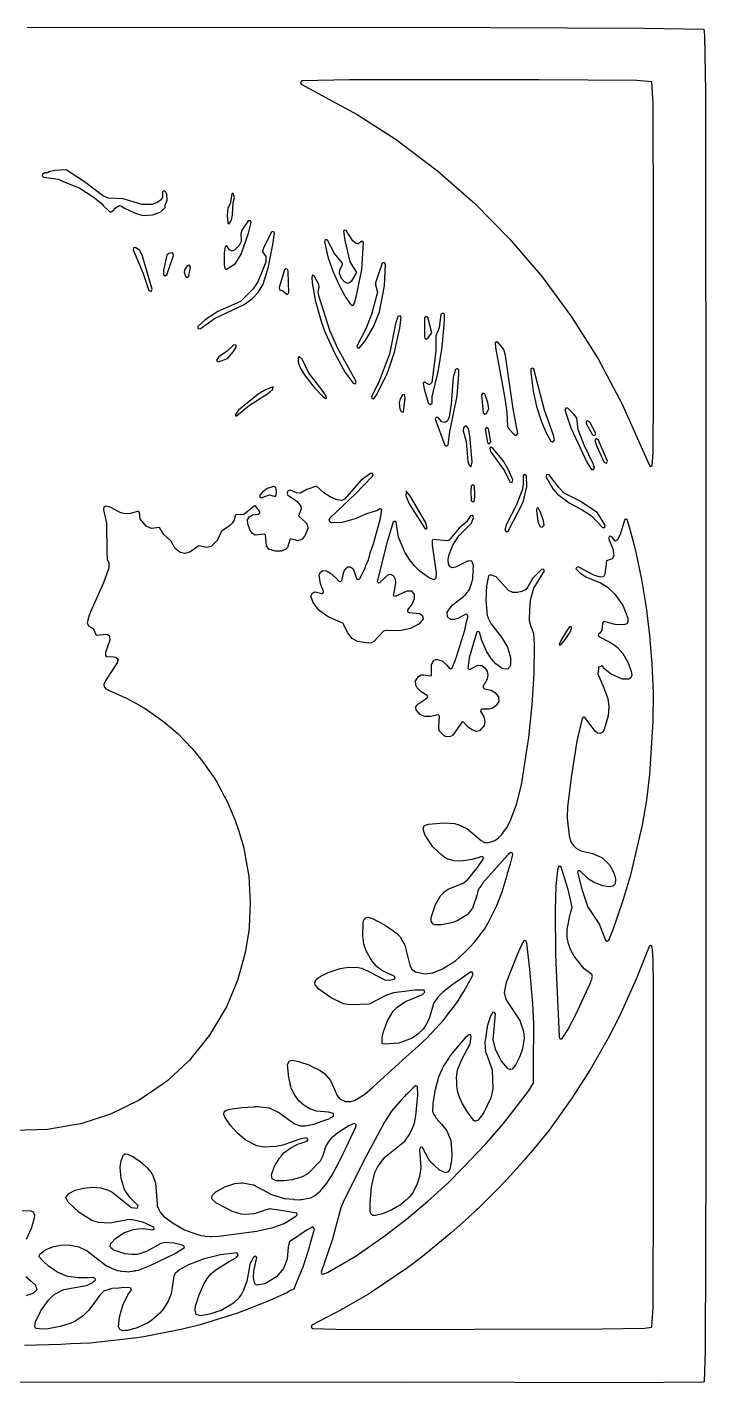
# Model space of a CAD drawing. Header units: millimetres. Extents: x 0 to 300, y 0 to 299.
# Drawn here: x 150 to 299.7, y 0.3 to 299.1 of the extents above; entities that cross this region are included whole.
import ezdxf

# ---------------------------------------------------------------- set-up
doc = ezdxf.new("R2010")
doc.units = ezdxf.units.MM
doc.layers.add('CUT', color=7, linetype='CONTINUOUS')

msp = doc.modelspace()

# ---------------------------------------------------------------- linework, layer by layer
at = {"layer": 'CUT'}
for points in [[(149.9997, 299.1296), (252.281, 299.0396), (286.0745, 298.9196), (299.1892, 298.6765), (299.3699, 297.2666), (299.5498, 284.8439), (299.6699, 192.4975), (299.6399, 50.3605), (299.4898, 7.2923), (299.2548, 0.5407), (299.2232, 0.5346), (299.2012, 0.5304), (299.1365, 0.5179), (298.96, 0.4839), (281.6644, 0.3001), (233.4309, 0.4502), (5.4113, 0.3607)], [(149.4622, 8.6129), (157.4655, 8.8527), (159.6744, 9.0009), (163.9487, 9.093), (171.7064, 10.0213), (173.5376, 10.2326), (173.6759, 10.2569), (175.7232, 10.5019), (184.3088, 12.1771), (188.4573, 13.2293), (196.5019, 15.7713), (202.8943, 18.232), (207.354, 20.2523), (207.7882, 20.5548), (208.9005, 21.0633), (209.2019, 21.8613), (210.8744, 25.8434), (212.2813, 30.1825), (212.5662, 31.3548), (212.733, 31.8679), (213.355, 34.1656), (213.073, 34.6054), (213.0659, 34.6018), (212.9904, 34.7176), (211.7253, 34.065), (207.8877, 31.3937), (207.5895, 30.2662), (207.3743, 27.5812), (206.5509, 25.4771), (204.9867, 23.6604), (202.6029, 22.2273), (202.3787, 22.1401), (202.3069, 22.1122), (202.2973, 22.1084), (202.294, 22.1072), (200.7906, 21.8502), (200.3822, 22.0131), (200.1382, 22.3985), (200.1337, 22.4189), (200.129, 22.44), (200.1271, 22.4487), (200.1247, 22.4596), (199.9433, 23.4639), (199.9433, 23.464), (199.9433, 23.4646), (199.9433, 23.4688), (199.9433, 23.4887), (200.0006, 24.9493), (200.6996, 27.9185), (200.4768, 28.249), (200.0505, 28.1864), (199.8739, 27.8652), (199.8333, 27.8582), (199.5534, 27.2825), (199.1709, 26.5868), (199.1453, 26.4427), (199.1137, 26.3778), (198.9858, 25.5453), (198.4867, 22.7364), (197.7036, 20.7179), (197.2852, 19.8595), (196.7945, 19.1723), (196.5853, 18.8884), (195.8886, 18.2324), (195.5398, 17.9039), (192.765, 16.2743), (190.2169, 15.4352), (188.3304, 15.0666), (187.2699, 15.3756), (187.0359, 16.3597), (187.1577, 17.2905), (187.2124, 17.4787), (187.2513, 17.6125), (187.2616, 17.6481), (187.2721, 17.6842), (187.9247, 19.715), (189.0513, 22.2353), (189.8167, 23.4015), (189.8186, 23.404), (189.8402, 23.4327), (189.8502, 23.446), (190.5049, 24.3144), (190.8724, 24.6162), (191.8275, 25.3667), (194.5369, 27.0258), (196.0144, 27.8483), (196.1904, 28.0383), (196.1965, 28.0421), (196.2065, 28.0557), (196.4625, 28.332), (196.4395, 28.3746), (196.5818, 28.5693), (196.2824, 29.0002), (192.678, 28.5132), (188.8151, 27.5326), (188.0674, 27.2516), (186.5297, 26.7199), (186.2174, 26.5565), (185.5775, 26.316), (183.6791, 25.2891), (182.6769, 24.4267), (182.338, 23.863), (181.7659, 19.905), (181.0598, 18.1647), (180.0425, 16.519), (179.2545, 15.6538), (177.5278, 14.1407), (176.5247, 13.4927), (174.0962, 12.3726), (172.0602, 11.8199), (171.7329, 11.8128), (171.2277, 11.802), (171.1824, 11.801), (171.1011, 11.7993), (170.4819, 12.049), (170.3748, 12.2194), (170.1729, 12.6841), (170.3497, 14.7592), (171.1059, 17.4012), (172.2293, 19.7179), (173.0375, 20.7892), (172.9052, 21.206), (172.3977, 21.3086), (171.7191, 21.2762), (171.412, 21.3078), (170.2067, 21.204), (168.7149, 21.1329), (166.903, 20.5249), (166.0291, 19.6586), (164.5123, 17.4674), (163.5204, 16.2361), (162.3959, 15.07), (160.5358, 13.8438), (159.4518, 13.3746), (157.3151, 12.7017), (154.6253, 12.1847), (153.3391, 12.118), (152.0509, 12.2615), (151.8993, 12.357), (151.7149, 12.6577), (151.8484, 13.7691), (153.0084, 16.205), (154.6958, 18.5552), (155.9778, 19.7798), (158.1178, 20.9129), (163.0624, 21.7762), (163.3585, 21.8204), (163.8166, 22.1015), (164.3548, 22.3695), (165.0893, 23.0409), (165.0192, 23.3279), (164.7301, 23.4874), (164.6514, 23.487), (164.6181, 23.5276), (163.5164, 23.4814), (161.3201, 23.4707), (159.0116, 23.7403), (158.5346, 23.9184), (157.7454, 24.2568), (157.254, 24.4675), (157.1465, 24.5135), (156.5571, 24.7662), (155.0665, 25.796), (154.932, 25.8919), (154.8272, 25.9665), (154.7766, 26.0026), (154.7177, 26.0445), (153.5316, 27.1022), (152.7042, 28.0681), (152.7301, 28.4581), (152.7841, 28.6501), (154.0053, 29.6319), (154.9255, 30.0077), (155.1878, 30.1148), (155.2816, 30.1531), (155.3266, 30.1715), (155.5997, 30.2773), (157.3491, 30.6418), (159.1852, 30.6995), (161.4408, 30.3236), (163.2395, 29.4081), (167.5041, 26.1009), (168.5409, 25.6485), (168.5842, 25.6223), (168.6486, 25.6015), (169.8356, 25.0834), (170.5036, 25.003), (170.6901, 24.9428), (171.7945, 24.8203), (171.9186, 24.8326), (172.2602, 24.7914), (173.4731, 24.986), (173.8678, 25.0249), (173.9823, 25.0676), (174.5791, 25.1634), (177.131, 26.2098), (182.4749, 28.7617), (184.7168, 30.1151), (184.5871, 30.5227), (183.7902, 30.8019), (183.749, 30.8115), (183.7219, 30.8238), (183.6603, 30.8322), (182.3929, 31.1272), (180.6281, 31.2426), (179.4719, 31.0227), (176.3417, 29.2517), (176.1201, 29.1799), (175.6497, 29.0274), (175.6243, 29.0192), (175.0753, 28.8413), (174.2616, 28.6316), (173.8314, 28.5892), (173.1374, 28.5677), (171.559, 28.7489), (171.4285, 28.7834), (169.0865, 29.5346), (168.9795, 29.5947), (168.4808, 30.0471), (168.4597, 30.0865), (168.4384, 30.1262), (168.411, 30.1775), (168.3197, 30.348), (168.4922, 30.9961), (168.5407, 31.0991), (169.5311, 32.0996), (171.3729, 33.398), (173.432, 34.142), (174.5795, 34.271), (175.7603, 34.3025), (177.7147, 34.0346), (178.0012, 34.2677), (177.9842, 34.6023), (175.5513, 35.7487), (173.1671, 36.2535), (172.8975, 36.2428), (172.5759, 36.3135), (172.0963, 36.2109), (171.811, 36.1996), (168.2644, 35.5043), (165.7661, 35.655), (164.2695, 36.12), (164.2596, 36.1239), (164.2594, 36.1239), (164.2593, 36.124), (161.4806, 37.8838), (161.4596, 37.9007), (161.447, 37.9109), (161.4319, 37.9229), (161.3725, 37.9708), (159.3046, 39.9), (159.0849, 40.1462), (158.5542, 41.1762), (159.2116, 42.0661), (160.6297, 42.7595), (162.4305, 43.2453), (164.3931, 43.4264), (166.2575, 43.2705), (167.9173, 42.7881), (168.7592, 42.3376), (173.0572, 38.9626), (174.384, 38.8383), (174.484, 39.3745), (173.5512, 40.2631), (173.2319, 40.5895), (173.04, 40.7857), (172.8694, 40.9601), (172.7325, 41.1), (171.5218, 42.9541), (170.7479, 45.3454), (170.5685, 47.7525), (170.615, 48.3505), (170.7191, 49.2259), (171.2772, 50.5643), (171.6555, 50.7747), (171.7957, 50.7649), (172.1401, 50.7162), (172.9925, 50.3743), (173.1608, 50.2774), (173.1696, 50.2723), (173.1913, 50.2598), (173.2144, 50.2465), (174.8338, 49.1341), (175.4371, 48.6298), (176.4499, 47.699), (177.2958, 46.7471), (177.5193, 46.4401), (177.7247, 45.9814), (178.3562, 44.3408), (178.6644, 39.7989), (178.6715, 39.7785), (178.6876, 39.3349), (179.1103, 38.3483), (179.214, 38.2266), (179.3157, 37.9356), (180.262, 36.9066), (182.1853, 35.4789), (184.7099, 34.0358), (186.5861, 33.3923), (186.7882, 33.307), (186.981, 33.2568), (188.325, 32.7959), (189.0218, 32.7262), (189.2905, 32.6563), (190.4552, 32.5644), (190.5521, 32.5732), (190.6506, 32.5634), (192.2527, 32.6227), (200.5638, 33.7296), (204.1949, 34.5329), (206.7118, 35.4334), (209.2879, 37.0208), (209.5407, 37.353), (209.4541, 37.7119), (205.5234, 38.3577), (203.922, 38.6255), (203.9042, 38.6237), (203.5516, 38.6816), (203.1124, 38.5393), (202.9377, 38.5207), (201.1434, 37.9011), (200.0455, 37.5453), (198.2142, 37.3954), (197.2463, 37.5217), (195.2886, 38.1054), (191.742, 39.9382), (191.6508, 40.017), (190.8429, 40.793), (190.7089, 41.0992), (190.7964, 41.63), (191.614, 42.4397), (193.6272, 43.5348), (195.8253, 44.2576), (197.2867, 44.3726), (197.5735, 44.3687), (199.849, 43.9577), (199.8586, 43.9544), (199.8649, 43.9523), (199.8782, 43.9477), (199.9619, 43.9193), (203.8753, 41.829), (205.0696, 41.4623), (205.1132, 41.4451), (205.1445, 41.4393), (206.6843, 40.9666), (208.7968, 40.7661), (208.8563, 40.7551), (208.9234, 40.7541), (209.8467, 40.6664), (210.263, 40.733), (210.576, 40.7281), (212.0897, 41.0199), (212.1071, 41.0279), (212.5448, 41.0979), (213.626, 41.6824), (214.7352, 42.6159), (215.0663, 43.067), (216.1086, 44.3497), (216.757, 45.3706), (217.0086, 45.7133), (217.1635, 46.0106), (217.4878, 46.5213), (218.9867, 49.3367), (219.6852, 50.8489), (220.3704, 52.1635), (222.4936, 56.7683), (222.5446, 57.2746), (222.1268, 57.4707), (220.9539, 56.9257), (219.7447, 56.1888), (219.6292, 56.1297), (219.5457, 56.0675), (218.5342, 55.4511), (217.1834, 54.3107), (217.1809, 54.3074), (217.0577, 54.2157), (216.2462, 53.147), (216.2135, 53.0518), (215.9188, 52.6694), (215.1774, 50.1801), (214.6181, 49.1453), (212.1636, 46.5959), (211.9856, 46.4443), (211.7541, 46.3192), (210.6853, 45.7472), (208.5459, 45.0847), (206.6281, 44.8096), (206.6022, 44.8097), (204.9458, 44.8679), (204.0097, 45.2757), (203.9049, 46.161), (204.5893, 48.032), (205.677, 49.8099), (205.8316, 50.0014), (205.9527, 50.1514), (206.0641, 50.2895), (206.4027, 50.7089), (206.644, 50.9836), (208.1717, 52.1357), (209.2395, 52.6945), (209.5328, 52.8265), (209.5772, 52.8465), (209.7061, 52.9045), (210.0964, 53.0803), (211.746, 53.546), (211.9442, 53.8108), (211.8674, 54.1325), (211.5709, 54.2791), (210.4407, 54.1115), (209.4873, 53.7713), (209.3185, 53.7334), (206.4028, 52.6912), (204.8488, 52.3717), (202.3401, 52.2809), (200.6863, 52.5615), (198.128, 53.8975), (196.3926, 55.3518), (194.8892, 57.0357), (193.656, 58.7663), (193.624, 58.829), (193.6146, 58.8475), (193.6072, 58.862), (193.5886, 58.8984), (193.3708, 59.4813), (193.4679, 60.0562), (193.934, 60.421), (194.711, 60.6429), (197.376, 61.0134), (200.0379, 61.1759), (200.0516, 61.1764), (200.0783, 61.1775), (200.2034, 61.1822), (200.9187, 61.2092), (203.2799, 60.928), (203.2968, 60.9233), (203.3132, 60.9187), (203.3256, 60.9153), (203.3726, 60.9022), (205.6448, 59.8522), (207.9513, 58.1425), (208.1135, 57.9982), (208.2021, 57.9566), (208.8318, 57.4899), (210.2221, 56.93), (211.4178, 56.9589), (213.2266, 57.3193), (215.8606, 58.2653), (216.0515, 58.3207), (216.1061, 58.3534), (216.3648, 58.4463), (217.5721, 59.0913), (217.598, 59.6461), (216.4764, 59.9906), (213.7935, 60.2091), (212.3383, 60.674), (211.07, 61.4463), (209.9527, 62.4411), (209.0176, 63.7372), (208.2685, 65.23), (208.1353, 65.6983), (208.0335, 66.1584), (208.007, 66.2784), (207.9295, 66.6287), (207.7131, 67.6066), (207.4463, 70.4), (207.5162, 70.5895), (207.8469, 71.3169), (208.4357, 71.4558), (209.8591, 71.1741), (212.3646, 70.2975), (212.3717, 70.294), (212.374, 70.2929), (212.3754, 70.2922), (212.3772, 70.2914), (214.6495, 69.1555), (215.5544, 68.4756), (216.881, 66.9372), (218.3921, 63.6565), (218.9959, 62.8733), (220.176, 62.3005), (220.2813, 62.3008), (220.3047, 62.2905), (220.4693, 62.3014), (221.378, 62.304), (222.1613, 62.5319), (224.469, 63.9624), (226.3301, 65.5216), (233.608, 72.1528), (236.2038, 74.495), (236.3671, 74.6667), (238.1422, 76.284), (241.8635, 80.3358), (243.094, 81.9572), (243.5666, 82.5481), (243.7718, 82.8503), (245.0475, 84.5313), (245.8698, 85.941), (246.2848, 86.5524), (247.3914, 88.5496), (248.0946, 89.7553), (248.3769, 90.4377), (248.1735, 90.8261), (247.7683, 90.8028), (243.6738, 87.9475), (241.5669, 86.3461), (240.5438, 85.3265), (239.7604, 84.1747), (239.6874, 83.914), (239.6452, 83.8511), (238.7688, 80.7991), (238.3211, 79.7923), (238.2505, 79.641), (237.9174, 79.1535), (237.8788, 79.097), (237.8475, 79.0512), (237.6063, 78.6982), (237.3141, 78.2852), (236.1875, 77.1935), (234.9245, 76.2765), (232.0016, 75.1616), (228.8349, 74.9404), (228.4397, 75.0427), (228.2774, 75.2141), (228.3319, 76.4144), (228.5836, 77.7399), (229.4673, 80.0811), (230.7366, 82.1971), (231.6311, 83.1239), (233.4696, 84.3297), (237.1783, 85.9148), (237.689, 86.4365), (237.5763, 86.8866), (235.4697, 86.8864), (230.812, 86.2904), (229.1001, 85.7129), (225.4657, 83.7986), (221.2744, 83.6436), (219.7494, 83.8829), (218.9539, 84.25), (218.5735, 84.4255), (218.2001, 84.5978), (217.0359, 85.135), (214.3025, 87.1128), (213.5495, 88.0167), (213.4176, 88.498), (213.6721, 89.116), (214.2686, 89.6308), (214.6132, 89.8258), (214.6596, 89.8521), (214.7131, 89.8824), (214.7912, 89.9266), (216.4161, 90.7653), (219.0593, 91.6544), (220.8781, 91.8954), (223.0209, 91.8917), (223.8323, 91.6942), (225.6274, 90.8283), (228.9021, 89.1299), (229.9419, 89.0755), (231.0696, 89.3661), (231.1493, 89.6539), (230.9703, 89.9355), (228.3951, 91.105), (227.0764, 92.0799), (226.9422, 92.2275), (225.9838, 93.331), (224.7866, 95.5162), (224.2655, 97.0214), (224.2623, 97.0485), (224.2165, 97.4388), (224.2046, 97.5397), (224.1912, 97.654), (224.0702, 98.8338), (224.1328, 101.7396), (224.2832, 102.3318), (224.332, 102.437), (224.539, 102.6833), (224.7827, 102.8711), (225.1443, 102.9638), (226.2794, 102.5661), (226.5818, 102.4149), (226.7334, 102.3391), (227.1267, 102.1425), (227.4726, 101.9695), (229.051, 101.1329), (230.8883, 99.8624), (230.9418, 99.8236), (230.9774, 99.7978), (231.0524, 99.7434), (231.4617, 99.4467), (231.4672, 99.4411), (232.2711, 98.6024), (233.3281, 96.8055), (234.3754, 92.353), (234.7653, 91.5731), (235.6489, 90.9086), (237.3757, 90.5346), (237.3815, 90.5327), (237.3836, 90.5329), (237.7264, 90.4587), (238.9814, 90.583), (239.3094, 90.7009), (239.4394, 90.7122), (240.697, 91.1994), (241.6326, 91.5356), (242.7822, 92.2741), (243.939, 92.9817), (244.1122, 93.1284), (244.5718, 93.4236), (245.3241, 94.1548), (246.3292, 95.0061), (247.6799, 96.4446), (248.678, 97.4146), (250.8363, 100.2822), (251.7729, 101.8523), (253.4959, 105.358), (254.7222, 108.5266), (255.8212, 112.1952), (255.9179, 112.4722), (255.9478, 112.6177), (256.5785, 114.7232), (257.0772, 116.7975), (257.0024, 117.0836), (256.5612, 117.2165), (256.0481, 116.795), (250.4879, 110.4838), (249.848, 109.5043), (249.6334, 109.2522), (249.2806, 108.4023), (249.2257, 107.9395), (248.2321, 104.9398), (247.1696, 103.6367), (247.0176, 103.4746), (244.82, 102.1077), (243.6526, 101.7245), (241.3082, 101.2803), (241.2127, 101.2681), (241.0525, 101.2478), (240.9851, 101.2392), (240.9637, 101.2365), (240.3229, 101.2418), (240.1628, 101.259), (240.025, 101.2738), (239.9022, 101.287), (239.8919, 101.2881), (239.5749, 101.4276), (239.0808, 102.045), (239.082, 102.8704), (240.0502, 105.7466), (241.1535, 107.6212), (241.8739, 108.424), (241.8984, 108.4496), (241.9045, 108.4561), (241.9136, 108.4655), (241.9697, 108.5243), (242.8685, 109.1527), (245.9708, 110.3938), (245.9819, 110.3981), (245.9828, 110.3986), (246.1245, 110.4553), (246.3603, 110.628), (246.7752, 110.8801), (246.8865, 111.0134), (247.084, 111.158), (249.346, 113.8932), (250.6774, 115.9469), (250.5146, 116.2348), (250.2262, 116.3017), (250.0759, 116.2552), (250.0497, 116.2621), (249.4382, 116.0582), (248.0787, 115.6382), (245.7013, 115.3064), (244.1308, 115.3716), (242.9022, 115.7018), (242.7757, 115.7453), (242.0919, 116.1295), (241.9291, 116.2488), (241.8869, 116.2797), (241.7735, 116.3627), (241.3736, 116.6556), (239.7119, 118.226), (239.7053, 118.2337), (239.6295, 118.3214), (239.5687, 118.3918), (239.4996, 118.4719), (238.2983, 120.1875), (237.7243, 121.206), (237.5444, 121.6141), (237.4156, 122.295), (237.3682, 122.629), (237.6635, 123.1282), (238.537, 123.4474), (241.9705, 123.7385), (244.2108, 123.5797), (245.1951, 123.3302), (246.9384, 122.489), (250.1023, 119.8818), (250.6509, 119.5305), (250.7992, 119.499), (251.0177, 119.3259), (251.3999, 119.3715), (251.5764, 119.3341), (251.8483, 119.425), (252.0303, 119.4468), (252.2491, 119.5591), (253.13, 119.8538), (253.9084, 120.4112), (253.9577, 120.4365), (253.998, 120.4753), (253.9998, 120.4766), (254.0014, 120.4786), (254.6906, 121.1433), (255.2723, 122.0751), (255.6905, 122.6005), (256.5108, 124.1168), (257.937, 127.7764), (259.04, 132.1039), (260.6558, 142.5172), (261.3757, 149.7746), (261.7952, 156.6645), (261.8553, 163.0277), (261.7368, 165.5083), (261.0495, 167.1525), (260.8078, 168.3025), (260.8623, 170.906), (260.905, 171.4947), (260.9136, 171.6149), (260.9267, 171.795), (261.0067, 172.9005), (261.7044, 175.4374), (264.0957, 179.2957), (263.8486, 179.6519), (263.453, 179.5852), (261.4859, 177.6355), (260.4193, 175.7407), (259.88, 175.1294), (259.125, 174.7208), (258.1335, 174.4899), (257.126, 174.5261), (256.1365, 174.9605), (253.4461, 177.9437), (252.1737, 178.4087), (251.7596, 178.1649), (251.3209, 176.0096), (251.1406, 172.8127), (251.4282, 169.4674), (251.6415, 168.9886), (251.6385, 168.9846), (251.6962, 168.8656), (252.1696, 167.8028), (252.2812, 167.66), (252.295, 167.6314), (252.4761, 167.4106), (254.6169, 164.6716), (255.9173, 162.4347), (256.5687, 160.1545), (256.5649, 158.5301), (256.3575, 158.0182), (255.9924, 157.7065), (255.388, 157.5944), (254.744, 157.7797), (253.3554, 158.7733), (252.3151, 159.9401), (251.3688, 161.4402), (250.289, 163.9594), (249.7642, 165.7769), (249.483, 165.9516), (249.1689, 165.8468), (247.4739, 160.0985), (247.166, 157.7649), (247.6607, 157.5098), (249.068, 158.3815), (249.5122, 158.5034), (249.9594, 158.451), (250.0983, 158.4347), (250.1135, 158.4329), (250.2465, 158.4173), (250.2731, 158.4108), (250.9133, 157.8758), (251.4222, 157.1668), (251.6191, 156.2753), (251.4487, 155.3983), (250.7701, 154.2274), (250.6757, 154.1382), (250.6825, 154.0763), (250.6011, 153.9359), (250.5819, 153.5604), (250.8791, 153.2954), (252.299, 153.0155), (253.1493, 152.4899), (253.9777, 151.4843), (253.9822, 150.5098), (253.4559, 149.5884), (252.564, 148.9766), (251.8914, 148.7997), (250.3075, 148.8271), (250.0144, 148.657), (249.9655, 148.3216), (250.6918, 147.0749), (250.9591, 146.0743), (250.7727, 145.1682), (249.7557, 144.0336), (249.1044, 143.8502), (248.175, 144.2117), (247.2884, 144.7939), (246.2486, 145.946), (245.9256, 146.0305), (243.8679, 143.0319), (243.3707, 142.7398), (242.4902, 142.6812), (241.9325, 142.9149), (240.8893, 144.0181), (240.7569, 144.9819), (240.9323, 147.1849), (240.7986, 147.4514), (240.5156, 147.5453), (238.9974, 147.2133), (237.6929, 147.1584), (236.7351, 147.5419), (235.8092, 148.6837), (235.7538, 149.3088), (236.1496, 149.8894), (238.181, 151.202), (238.3434, 151.5251), (238.2002, 151.8201), (236.9143, 152.59), (236.0066, 153.4934), (235.7171, 154.0498), (235.6581, 155.0459), (236.2937, 156.0065), (236.8944, 156.3504), (237.2675, 156.341), (237.3489, 156.3389), (237.3683, 156.3385), (237.4868, 156.3355), (238.8908, 156.114), (239.2088, 156.2339), (239.1698, 158.6492), (239.6692, 159.5792), (240.2147, 159.7207), (240.5302, 159.759), (241.5193, 159.4668), (242.5806, 158.5056), (243.0737, 157.8263), (243.4163, 157.7134), (243.7046, 157.9303), (244.3815, 159.5449), (244.5484, 159.8783), (244.5987, 160.0631), (244.7034, 160.3128), (246.4975, 166.2049), (246.8908, 168.0099), (247.1559, 169.0236), (247.1631, 169.2596), (247.2064, 169.4584), (246.7355, 169.7441), (245.1006, 168.8243), (244.1865, 168.5519), (243.3893, 168.5818), (242.7034, 169.1681), (242.591, 170.1426), (243.7008, 171.6865), (246.2283, 173.652), (246.3215, 173.7479), (246.6751, 174.017), (246.9589, 174.4034), (247.1711, 174.6217), (247.245, 174.7931), (247.5239, 175.1729), (247.8856, 176.278), (248.0891, 176.7497), (248.1249, 177.0091), (248.2589, 177.4184), (248.3041, 178.3074), (248.4221, 179.1631), (248.3557, 179.323), (248.4135, 180.4611), (248.0581, 181.3833), (247.2537, 181.4929), (244.4609, 180.0692), (243.7336, 179.9536), (243.3102, 180.1938), (242.9414, 180.7568), (242.862, 181.6763), (243.021, 182.6676), (243.8531, 184.9306), (245.2332, 187.0008), (247.9674, 189.8138), (248.4243, 191.069), (248.2529, 191.4691), (247.7595, 191.4102), (246.8943, 190.1169), (245.3018, 188.6705), (243.0421, 186.0557), (242.6097, 185.8955), (239.6239, 186.1949), (239.2999, 186.0216), (239.3159, 184.9452), (240.2161, 178.9025), (240.1213, 177.6566), (239.7301, 177.3132), (238.7217, 177.6451), (236.6748, 179.1195), (235.398, 180.3624), (234.293, 181.7981), (233.2999, 183.3823), (231.9199, 186.6822), (231.412, 189.9784), (231.1301, 190.2181), (230.749, 190.0855), (229.3439, 185.358), (227.2002, 176.9353), (227.4583, 176.67), (227.7907, 176.7174), (228.7985, 177.6822), (228.8199, 177.7013), (228.8574, 177.7348), (229.0053, 177.8669), (229.7013, 178.4885), (230.0888, 178.5654), (230.7595, 178.2057), (231.1496, 177.4666), (231.2423, 176.5721), (230.8544, 174.4426), (230.7848, 174.2972), (230.8107, 174.2027), (230.7515, 173.8782), (231.2061, 173.7232), (233.7907, 174.8682), (233.791, 174.8682), (233.7954, 174.8685), (233.9058, 174.875), (234.5115, 174.9106), (234.7723, 174.8879), (235.3748, 174.0392), (235.3807, 173.1052), (234.935, 172.0436), (233.8995, 170.6911), (233.8698, 170.3565), (234.2716, 170.0757), (236.5667, 169.8715), (237.2094, 169.3536), (237.3306, 168.718), (236.4312, 167.5926), (234.5309, 166.542), (232.1529, 166.0604), (229.2051, 166.1469), (228.6007, 166.0127), (226.4401, 163.723), (225.9104, 163.3985), (225.2478, 163.3257), (222.8566, 163.7199), (221.6991, 164.3835), (220.7505, 165.6006), (219.6133, 167.7228), (216.414, 169.1572), (214.3662, 170.6021), (213.0585, 172.2762), (212.5756, 173.7303), (212.9075, 174.3376), (213.5367, 174.6907), (214.9813, 174.3193), (215.3684, 174.5232), (215.3961, 174.8235), (214.7093, 176.4045), (214.4368, 178.3451), (214.7161, 179.0236), (215.2466, 179.3608), (216.036, 179.2791), (216.8754, 178.7869), (218.1368, 177.6914), (218.7286, 177.039), (218.9767, 176.962), (219.0402, 176.9068), (219.3893, 177.1558), (219.8516, 179.0046), (220.0285, 179.356), (220.5145, 179.9773), (220.7437, 180.145), (221.173, 180.183), (221.1908, 180.1831), (221.1992, 180.1831), (221.2064, 180.1832), (221.2107, 180.1832), (221.5784, 179.9574), (221.7811, 179.7699), (222.0761, 179.3338), (222.6582, 177.6162), (222.9875, 177.3986), (223.2098, 177.514), (223.2259, 177.5097), (223.2344, 177.5268), (223.3378, 177.5805), (224.4842, 179.7539), (224.8008, 180.6839), (225.2612, 181.6118), (225.6874, 183.2889), (226.3604, 185.2661), (227.9192, 190.9022), (228.2414, 192.8094), (227.8044, 192.9487), (227.2388, 192.5729), (224.8571, 191.8589), (222.5433, 190.8268), (219.4773, 189.9248), (217.1542, 189.8313), (216.7319, 190.1176), (216.6287, 190.5069), (216.965, 191.151), (222.3883, 196.2743), (226.1972, 200.1684), (226.3044, 200.486), (226.0916, 200.788), (225.7224, 200.7766), (223.6344, 199.2955), (219.995, 195.0899), (219.4243, 194.812), (218.2664, 194.9623), (216.8395, 195.5644), (215.4638, 196.4547), (213.8128, 197.9517), (211.6805, 197.1874), (210.3061, 196.3736), (209.429, 196.4663), (208.0332, 197.0895), (207.5735, 196.9127), (207.3094, 196.4291), (207.4757, 195.9834), (209.4914, 194.6747), (210.3557, 193.5616), (210.4329, 192.8491), (209.8196, 191.3757), (211.4901, 189.9112), (211.8454, 189.2554), (211.8844, 188.6132), (211.3202, 187.118), (210.6404, 186.2455), (209.7582, 185.8961), (208.0339, 186.3462), (207.4048, 184.3946), (206.9919, 184.0235), (206.0449, 183.6441), (204.7889, 183.6181), (203.3085, 184.0678), (202.7643, 184.8092), (202.5885, 187.2289), (202.3149, 187.3439), (200.3261, 187.136), (199.707, 187.5124), (199.1873, 188.1928), (198.6584, 189.6764), (198.6235, 190.5227), (199.0266, 191.1613), (199.73, 191.5967), (201.0205, 191.8068), (201.2906, 192.0769), (201.2606, 192.4671), (200.9531, 192.7927), (200.3839, 193.5963), (200.0526, 193.5198), (197.8097, 191.7376), (195.9456, 191.647), (195.6724, 190.5566), (195.2432, 189.7872), (194.5754, 189.1197), (192.8453, 188.0344), (191.9282, 185.9391), (190.6176, 184.6202), (189.6587, 184.3953), (187.8598, 184.7914), (185.858, 183.377), (184.7921, 183.1042), (183.7963, 183.3335), (182.6606, 184.2099), (181.7439, 185.7949), (180.1202, 187.3519), (179.1867, 188.859), (177.4704, 188.6274), (176.2321, 189.1375), (174.9309, 190.7266), (174.7644, 192.1617), (174.5704, 192.4336), (172.7928, 191.9023), (171.6907, 191.8403), (170.6745, 192.0692), (168.1733, 193.3775), (167.3415, 193.5439), (166.9033, 193.3912), (166.8358, 192.7411), (167.5549, 189.8237), (167.5566, 183.2904), (167.6723, 181.8938), (168.0363, 181.0808), (168.0068, 179.9375), (166.8543, 176.6703), (163.9666, 170.2297), (163.8917, 169.9528), (163.7048, 169.5301), (163.2433, 167.8544), (163.3428, 167.6636), (163.5409, 167.1764), (164.3808, 166.7331), (164.6051, 166.5582), (164.9436, 165.7629), (165.2082, 165.0906), (165.2285, 165.0938), (165.2346, 165.0793), (167.4739, 165.3608), (167.7447, 165.2319), (168.1085, 165.0283), (168.1185, 165.0089), (168.1218, 165.0025), (168.13, 164.9865), (168.1677, 164.9135), (168.2413, 163.9994), (167.2914, 161.27), (167.2652, 160.6299), (167.5952, 160.3819), (169.115, 160.3275), (169.5564, 160.2786), (169.6602, 160.2), (170.0728, 159.7964), (169.8634, 158.9785), (168.492, 156.8938), (168.253, 156.5919), (167.9448, 156.0621), (167.3737, 155.1939), (166.9613, 154.2018), (166.9832, 153.698), (167.171, 153.5649), (167.4077, 153.2954), (167.7726, 153.1387), (168.109, 152.9003), (172.0783, 151.1411), (172.6041, 150.8537), (173.101, 150.5822), (173.82, 150.1892), (175.0024, 149.543), (176.2326, 148.8264), (180.3587, 145.872), (180.4026, 145.8406), (180.4291, 145.8217), (180.4309, 145.8204), (183.3198, 143.3272), (186.3624, 140.192), (188.2687, 137.8533), (189.4868, 136.1672), (189.9618, 135.5097), (189.965, 135.5052), (190.4391, 134.8489), (191.6642, 133.0174), (192.8294, 130.9082), (193.56, 129.5092), (193.6868, 129.2663), (193.8344, 128.9838), (194.1318, 128.4143), (195.7576, 124.6416), (195.7673, 124.6137), (195.8535, 124.3657), (195.9002, 124.2316), (196.6308, 122.1311), (197.7713, 118.2135), (197.8925, 117.6137), (197.949, 117.3345), (198.0052, 117.0568), (198.0483, 116.8435), (198.8896, 112.005), (199.2185, 106.1144), (198.9465, 100.7133), (198.8814, 99.9553), (198.0715, 95.1807), (197.6819, 93.487), (196.3922, 89.0475), (195.6915, 87.2611), (193.9559, 83.1536), (190.2536, 76.9156), (185.8131, 71.4319), (185.6595, 71.2631), (181.0195, 66.9749), (180.0355, 66.1951), (174.7189, 62.5901), (168.3881, 59.5197), (161.8648, 57.4323), (161.3573, 57.3157), (154.4942, 56.1523), (147.1371, 55.9432)], [(148.9183, 38.2925), (150.8174, 38.2308), (151.38, 37.9912), (151.6196, 37.3714), (151.5569, 36.5791), (151.4471, 36.1718), (151.4133, 36.0466), (151.4083, 36.0279), (151.4006, 35.9993), (150.9217, 34.3346), (149.7806, 31.9004)], [(149.7258, 23.7297), (150.8947, 22.7341), (151.8364, 21.8091), (152.1493, 20.8221), (151.5189, 20.1714), (151.4195, 20.0922), (149.7822, 19.4924)]]:
    msp.add_lwpolyline(points, dxfattribs=at)
for points in [[(231.3671, 274.3296), (232.639, 273.4188), (240.4877, 267.4584), (248.7136, 260.2269), (256.4066, 252.4423), (263.5405, 244.1094), (270.0625, 235.3048), (275.9254, 226.0466), (281.2232, 215.9943), (287.2231, 202.5162), (287.5209, 202.2931), (287.843, 202.3939), (288.0259, 205.3124), (288.0561, 208.6048), (288.116, 215.0052), (288.1309, 235.1375), (288.146, 255.2514), (288.1459, 255.2686), (288.146, 255.3715), (288.026, 282.2576), (287.7642, 287.0834), (284.4401, 287.3658), (262.8142, 287.5457), (262.712, 287.5456), (262.6941, 287.5457), (221.1332, 287.4857), (210.6072, 287.2624), (210.2771, 286.9297), (210.4713, 286.5379), (222.8128, 279.87)], [(161.6342, 263.5975), (164.5797, 261.7311), (166.6805, 260.0613), (166.7167, 259.9042), (168.2473, 258.4036), (168.5775, 258.4336), (169.2077, 258.8838), (169.2765, 259.1589), (170.4074, 259.8413), (170.9561, 259.6047), (171.4886, 259.244), (173.6795, 258.1936), (175.5103, 257.6233), (177.6711, 257.7434), (179.5019, 258.4036), (180.4322, 259.334), (180.4526, 259.8637), (180.8812, 260.9593), (180.7968, 262.3384), (180.5548, 262.9042), (180.2538, 263.0499), (179.8786, 262.7739), (179.861, 261.6564), (179.634, 261.1526), (178.8304, 260.5499), (177.5689, 260.0552), (175.2818, 260), (171.1605, 261.292), (167.9118, 261.4081), (166.647, 261.99), (162.6849, 264.9916), (158.6605, 267.6691), (156.1135, 267.5334), (154.8524, 267.2002), (154.5323, 267.0298), (154.4718, 267.0471), (153.9016, 266.9871), (153.3914, 266.657), (153.3614, 266.3268), (153.6315, 266.0267), (155.2521, 265.8466), (155.3276, 265.8708), (156.8311, 265.6213), (157.5987, 265.3381), (157.8031, 265.1564)], [(195.3182, 257.7734), (195.4383, 260.4745), (195.7684, 261.5849), (195.4683, 262.5153), (195.1682, 262.2752), (194.748, 260.2044), (194.2378, 259.214), (194.1178, 257.5933), (194.2378, 255.9426), (194.4779, 255.7025), (195.0481, 256.6029)], [(197.9001, 238.0202), (199.7018, 239.3159), (200.991, 240.6354), (202.0498, 242.4987), (203.2157, 246.2611), (204.2038, 251.2271), (204.5293, 253.6763), (204.3973, 253.9811), (204.0782, 254.0732), (203.804, 253.8856), (202.0353, 250.2761), (201.9104, 249.6165), (202.6316, 248.5892), (202.6355, 247.344), (200.8756, 242.97), (199.8249, 241.4554), (197.0266, 238.6329), (192.0417, 236.4216), (189.2551, 234.6415), (187.6402, 233.1763), (187.6886, 232.6906), (188.1406, 232.6152), (191.3228, 234.9118)], [(193.4883, 246.7028), (193.6088, 245.9709), (193.9328, 245.7311), (195.9702, 247.0204), (197.2209, 249.1131), (198.8401, 253.7269), (199.4022, 256.0695), (199.2558, 256.4451), (198.7316, 256.3995), (197.3257, 254.3534), (197.1486, 253.6285), (197.2084, 251.8763), (196.7565, 251.0213), (195.8003, 250.0405), (195.1987, 249.7633), (194.6298, 250.0326), (194.0603, 250.906), (193.6657, 250.7272), (193.4876, 249.3656)], [(217.4192, 245.3736), (218.7117, 242.3985), (220.141, 239.7789), (221.2151, 238.1435), (221.524, 237.8353), (221.8546, 237.8058), (222.1828, 238.3111), (222.6067, 239.9408), (223.8002, 245.727), (224.1895, 251.6903), (223.7803, 251.9248), (223.0343, 251.3355), (222.5926, 251.4052), (221.8079, 252.0575), (220.3662, 254.2829), (220.0516, 254.381), (219.7558, 254.1699), (220.0407, 252.0681), (221.1722, 247.4195), (222.627, 245.042), (221.4931, 243.0465), (220.9729, 242.666), (220.6266, 242.6493), (219.989, 243.0145), (219.3517, 243.7076), (218.8572, 244.8358), (218.949, 245.6543), (219.5488, 246.7458), (219.5379, 247.0705), (217.8084, 249.2455), (216.2693, 252.136), (215.8078, 252.3086), (215.5465, 251.8907), (216.3521, 248.5155)], [(176.8714, 241.1033), (177.3524, 240.885), (177.6086, 241.3468), (175.4819, 248.6361), (174.8574, 249.9021), (173.9238, 250.586), (173.4763, 250.4933), (173.4236, 250.0205), (175.5882, 244.8173)], [(182.2515, 249.1507), (182.0413, 249.3598), (181.2595, 249.2622), (180.8447, 248.8334), (180.0626, 245.5767), (180.0695, 244.5968), (180.4183, 244.2797), (180.8171, 244.5309), (182.2573, 248.7745)], [(185.7348, 246.6497), (185.3224, 246.5303), (184.7002, 245.5373), (184.6406, 245.12), (184.9352, 244.2192), (185.2887, 243.9237), (185.6886, 244.208), (186.0084, 246.2794)], [(207.47, 245.689), (207.1497, 245.857), (206.7928, 245.6234), (205.552, 241.7332), (205.6857, 241.2488), (206.3768, 241.0081), (207.3769, 240.1651), (207.6836, 240.5457), (207.5972, 245.2293)], [(226.409, 233.0898), (227.7343, 236.358), (228.8109, 242.0815), (229.0222, 246.9133), (228.7539, 247.2835), (228.2803, 247.079), (226.8318, 242.8024), (226.8095, 242.3015), (227.2766, 240.7441), (225.9517, 235.8054), (224.6773, 232.6189), (222.6762, 228.7755), (222.8818, 228.4316), (223.282, 228.4511), (224.5351, 229.9631)], [(216.7469, 232.2631), (214.3759, 239.6761), (214.1658, 240.7265), (214.4059, 241.7769), (214.3159, 242.4072), (213.3255, 244.298), (212.9353, 244.448), (212.7853, 243.9078), (212.8453, 242.7373), (213.5356, 238.9558), (214.9161, 234.0038), (215.7265, 231.8429), (217.8573, 227.1611), (220.1682, 222.9894), (221.939, 220.6184), (222.3891, 220.4684), (222.5692, 220.7685), (222.4492, 221.3087), (218.5476, 228.2715)], [(238.5433, 216.164), (238.9689, 215.9181), (239.2854, 216.2096), (239.3252, 217.6789), (240.6396, 223.1446), (241.5397, 228.6045), (242.0174, 234.377), (242.0043, 235.8027), (241.6974, 236.0998), (241.2532, 235.8354), (240.8367, 232.8304), (240.1469, 231.0678), (240.1259, 227.6946), (239.2478, 220.8045), (238.7241, 220.3194), (237.6618, 220.906), (237.3616, 220.6506), (237.5365, 219.3335)], [(229.3629, 222.7879), (230.2305, 225.0891), (230.9837, 227.4696), (232.1748, 232.7405), (232.4917, 235.1724), (232.243, 235.5272), (231.7732, 235.3722), (231.2012, 233.7527), (229.8822, 227.0682), (227.4704, 220.7381), (225.9758, 217.7138), (226.0549, 217.2927), (226.473, 217.1991), (227.151, 218.1877)], [(237.6874, 230.5431), (237.9729, 230.3619), (238.3188, 230.5011), (239.2362, 231.7771), (238.3771, 235.1514), (237.9734, 235.3715), (237.6365, 235.0161), (237.6035, 230.8963)], [(195.5382, 227.6444), (196.1389, 228.6005), (196.1026, 228.9938), (195.5666, 229.0877), (194.1424, 227.6754), (192.2577, 226.4385), (191.8325, 225.8721), (191.8774, 225.4671), (192.2203, 225.3183), (194.2279, 226.0681)], [(255.3101, 217.3452), (255.7619, 214.1478), (255.9156, 211.1987), (256.1906, 210.5889), (257.5379, 209.1956), (257.8641, 209.1158), (258.1711, 209.5441), (257.1455, 214.9769), (255.5221, 226.7224), (255.0889, 228.095), (253.8219, 229.6729), (253.4981, 229.7536), (253.2307, 229.5541), (253.2694, 228.5395)], [(215.9365, 217.7673), (215.2763, 218.7877), (212.065, 222.9894), (210.6244, 225.9606), (209.9941, 226.5308), (209.7541, 226.2307), (209.7841, 225.3003), (210.3243, 223.9198), (211.2847, 222.2691), (213.3855, 219.658), (215.1562, 217.7973), (215.7565, 217.3171), (215.9966, 217.3471)], [(242.5709, 206.7713), (242.8338, 207.0738), (243.2202, 209.9355), (244.8118, 217.8673), (245.2275, 222.5828), (245.182, 223.6136), (244.9356, 223.8888), (244.4502, 223.6867), (243.9315, 221.9429), (243.5455, 216.059), (243.0853, 213.1978), (242.6957, 212.3611), (242.092, 211.9463), (241.4639, 212.1435), (240.6529, 213.0635), (240.1676, 213.1657), (239.9753, 212.7086), (242.0934, 206.9857)], [(261.6106, 218.8885), (262.3555, 215.4897), (263.319, 212.3314), (264.4403, 209.6758), (265.4878, 207.8642), (265.9182, 207.6791), (266.2654, 208.0954), (266.0942, 209.1821), (264.113, 214.7131), (261.7101, 223.77), (261.4118, 223.9266), (261.1029, 223.7919), (261.0432, 223.0132)], [(204.1718, 219.3579), (204.2618, 219.8081), (202.5812, 219.2079), (200.9905, 218.2475), (196.6388, 214.7361), (195.9185, 213.5656), (196.1286, 213.3555), (199.0397, 215.7865), (203.0313, 218.3075)], [(250.9505, 213.782), (251.2719, 213.9671), (251.7989, 215.0379), (251.5712, 216.4112), (250.9615, 218.2637), (250.5131, 218.4724), (250.2212, 218.1111), (250.5592, 214.0911)], [(233.1935, 218.1274), (232.8033, 218.0674), (232.2331, 217.197), (232.053, 216.2967), (232.2031, 214.9161), (232.5032, 214.3759), (233.0134, 214.2859), (233.4036, 217.4371)], [(273.4943, 203.09), (274.425, 201.6237), (274.8515, 201.5304), (275.0966, 201.8917), (274.838, 202.8567), (272.9246, 206.8032), (271.4774, 210.448), (271.1803, 212.9409), (270.6627, 213.7364), (269.2068, 215.1476), (268.7718, 215.1628), (268.5944, 214.7654), (269.9169, 210.7828)], [(273.5184, 212.3493), (273.26, 212.1162), (273.2412, 211.7942), (274.684, 209.2392), (275.1601, 209.0864), (275.3844, 209.5655), (274.0924, 212.0801)], [(246.789, 211.2246), (246.2487, 210.7745), (246.1587, 210.1142), (246.819, 207.7733), (247.2091, 203.3915), (247.5092, 202.5512), (247.8694, 202.221), (248.1395, 203.3315), (247.5993, 209.0638), (247.3292, 210.6844)], [(251.8834, 207.2971), (252.2596, 207.707), (251.7427, 210.5949), (251.3296, 210.8779), (250.9782, 210.4815), (251.4999, 207.5673)], [(255.2727, 201.3231), (256.4567, 198.8954), (256.9926, 198.7756), (257.1404, 199.3171), (256.1741, 201.5581), (255.0136, 203.4305), (252.6543, 206.4141), (252.3408, 206.5155), (252.0618, 206.3403), (252.1825, 205.6237)], [(275.4815, 208.4433), (275.2184, 208.0551), (275.5815, 206.905), (277.2374, 203.1473), (277.7445, 203.0032), (277.9432, 203.4599), (275.9476, 208.2642)], [(259.2095, 197.286), (257.8457, 193.7041), (255.6937, 189.5544), (255.3737, 188.2455), (255.6431, 187.8737), (256.0999, 188.0486), (259.3846, 194.3915), (260.2026, 197.8078), (260.1073, 200.2444), (259.7538, 200.5495), (259.3616, 200.296), (259.3926, 198.4176)], [(266.9555, 196.1589), (269.5396, 194.2482), (272.414, 192.7328), (274.4804, 191.3853), (276.885, 188.8458), (277.4089, 188.8664), (277.4799, 189.3261), (275.7588, 192.0393), (271.9301, 194.6229), (268.436, 196.4238), (267.2259, 197.6339), (265.0848, 200.4416), (264.5707, 200.5521), (264.4151, 200.0498), (265.9395, 197.3285)], [(204.727, 195.7069), (204.9526, 196.0215), (205.0103, 196.7902), (204.8401, 197.6425), (204.4426, 197.8716), (202.9763, 197.4122), (201.8217, 196.5694), (201.3421, 195.9867), (201.331, 195.6192), (201.6307, 195.4062), (203.44, 196.0072)], [(248.2896, 198.3194), (247.9294, 197.9293), (247.8394, 196.8789), (247.9294, 194.808), (248.2896, 194.4179), (248.6497, 194.808), (248.7397, 195.8585), (248.6497, 197.9293)], [(234.544, 195.6484), (233.5536, 196.8188), (233.4936, 195.8284), (234.2139, 194.0877), (237.6053, 188.7456), (237.9654, 188.4455), (238.2055, 188.7156), (237.8754, 190.0061)], [(262.6053, 193.2174), (262.3652, 193.0373), (262.3052, 192.6172), (262.6053, 190.1862), (263.0255, 189.0757), (263.5957, 188.8957), (264.0459, 189.3158), (263.8658, 190.3362), (263.2056, 192.227)], [(279.3777, 182.5854), (278.9811, 181.9037), (277.7507, 181.4686), (277.3664, 178.5296), (277.0845, 177.9302), (276.434, 177.8554), (274.9638, 178.3425), (271.515, 180.1319), (271.1587, 180.0482), (271.0293, 179.7058), (271.8773, 178.8363), (273.1836, 177.9616), (276.4489, 176.6261), (277.8826, 175.7956), (279.5622, 174.1597), (281.1878, 171.8567), (281.4221, 171.4777), (282.4693, 168.8229), (282.4725, 168.0191), (282.2677, 167.626), (281.5468, 167.3798), (279.6742, 167.4674), (277.1539, 168.1514), (276.8945, 167.7614), (276.7511, 166.2078), (276.3966, 165.5975), (275.963, 165.3493), (275.8944, 165.0546), (276.0905, 164.7793), (278.6524, 163.4999), (279.741, 162.7762), (280.1866, 162.4022), (281.3361, 161.085), (282.4895, 159.138), (283.2127, 157.1489), (283.3103, 156.3001), (283.0912, 155.6973), (282.6494, 155.4216), (281.3178, 155.4378), (278.8133, 156.5023), (277.0998, 157.7971), (277.1012, 157.8031), (276.9511, 158.2533), (276.621, 158.3434), (276.5108, 158.2282), (275.994, 158.0441), (275.9912, 157.685), (275.9607, 157.6531), (275.8106, 156.5726), (277.1473, 153.5175), (278.0585, 151.1744), (278.3002, 149.3026), (278.1445, 147.3355), (277.2566, 144.351), (276.8562, 143.757), (276.334, 143.4586), (275.7817, 143.5381), (275.2287, 143.9539), (272.9977, 146.9336), (272.6399, 147.0104), (272.3724, 146.7531), (271.2458, 141.7427), (270.0167, 134.2794), (269.1783, 127.2463), (269.0586, 124.7461), (269.5303, 120.8864), (269.9212, 119.5669), (270.3729, 118.7873), (271.0762, 118.1377), (272.1075, 117.5597), (274.6651, 116.9791), (276.7538, 116.0688), (278.3998, 114.5093), (278.4201, 114.4833), (279.1989, 113.0294), (279.6377, 111.8287), (279.7691, 111.2302), (279.6601, 110.3221), (279.1419, 109.805), (278.2675, 109.6646), (276.9417, 109.8859), (274.9144, 110.6592), (273.7432, 111.4343), (271.8767, 113.1986), (271.5093, 113.1603), (271.3405, 112.8709), (272.3216, 109.0885), (273.3309, 106.0418), (273.5469, 105.3641), (273.5627, 105.3421), (273.581, 105.2866), (276.2179, 101.2978), (276.2366, 101.2611), (277.5506, 97.8666), (277.8896, 97.655), (278.2381, 97.855), (279.242, 100.2143), (281.4654, 106.7036), (283.1438, 112.2498), (285.6869, 123.2), (286.6185, 128.7601), (287.3058, 134.3777), (287.3327, 134.7982), (287.3657, 135.0372), (287.3867, 135.6425), (288.056, 146.1115), (288.0859, 152.4492), (287.8465, 158.7726), (287.3373, 165.0374), (286.5885, 171.24), (285.5698, 177.3548), (284.3119, 183.4059), (283.6089, 185.9401), (283.3591, 186.9909), (283.3096, 187.019), (283.0125, 188.0901), (283.0488, 188.1592), (282.5264, 189.842), (282.3199, 190.5867), (281.9979, 190.6689), (281.7131, 190.4383), (280.8752, 187.5504), (280.2044, 186.0922), (279.7338, 185.8299), (278.9008, 186.805), (278.4434, 186.9144), (278.2142, 186.5038), (279.1684, 184.1625)], [(269.8082, 165.9364), (270.0483, 166.6567), (269.9883, 167.0469), (269.6282, 166.9568), (268.9079, 165.9964), (267.6774, 163.9556), (267.3472, 163.0553), (267.4673, 162.8752), (267.7974, 163.0553), (268.9679, 164.4958)], [(266.5959, 109.8855), (266.4165, 104.5255), (266.4273, 103.3688), (266.4165, 103.1735), (266.4763, 95.8729), (266.5027, 95.2869), (266.5066, 94.8698), (266.6161, 92.772), (267.2619, 78.4452), (267.2868, 76.5956), (267.3767, 76.2019), (267.7035, 76.0349), (268.0018, 76.1826), (269.1991, 78.124), (271.0643, 81.6726), (274.1393, 88.2993), (274.2876, 88.774), (274.586, 89.3885), (274.5094, 89.4837), (274.6405, 89.9033), (274.5042, 90.2897), (272.8558, 91.5552), (272.2548, 92.2876), (271.7792, 92.8791), (271.1447, 93.6682), (270.9157, 93.953), (270.8582, 94.0246), (270.1411, 95.2064), (269.768, 96.0161), (269.3639, 97.0708), (269.0906, 98.4914), (269.0603, 98.8003), (269.0579, 100.2641), (269.7655, 103.587), (270.2052, 105.1165), (269.7213, 107.12), (269.3381, 109.0292), (267.7741, 113.9828), (267.5029, 114.1781), (267.1802, 114.0912), (266.9532, 113.3159)], [(276.7999, 12.1841), (286.1169, 12.3338), (287.7535, 12.5747), (287.756, 12.614), (287.767, 12.6149), (287.8296, 13.7682), (288.026, 16.846), (288.146, 43.5781), (288.1456, 43.904), (288.146, 43.9983), (288.1159, 84.6047), (288.0888, 87.3924), (288.086, 89.5807), (288.0454, 91.8555), (288.0257, 93.8785), (288.005, 94.125), (287.9954, 94.6582), (287.8817, 95.5866), (287.8175, 96.3472), (287.7875, 96.3553), (287.7546, 96.6237), (287.4004, 96.7101), (287.1446, 96.5006), (284.3158, 89.3207), (280.6782, 81.2649), (278.1513, 76.2723), (274.2548, 69.4384), (269.987, 62.8252), (265.9847, 57.2423), (265.0798, 56.0341), (261.1005, 51.114), (260.8018, 50.7655), (260.6066, 50.5376), (260.3558, 50.245), (259.5965, 49.359), (256.0017, 45.3562), (253.1677, 42.4158), (250.2331, 39.4655), (249.6527, 38.9289), (249.3771, 38.6741), (249.1825, 38.4943), (247.296, 36.7502), (243.5271, 33.3581), (237.1875, 28.1607), (233.8526, 25.6673), (225.9636, 20.3033), (225.2747, 19.8666), (219.6418, 16.6117), (219.285, 16.4214), (212.7854, 12.9874), (212.6427, 12.5488), (212.9807, 12.2828), (220.5921, 12.0941)], [(222.3407, 28.1807), (228.9647, 32.7672), (233.6684, 36.3928), (238.2834, 40.259), (242.7793, 44.3358), (246.0916, 47.7306), (246.7522, 48.3691), (247.581, 49.2572), (251.1887, 52.9547), (255.0657, 57.4627), (260.576, 64.5924), (261.1362, 65.5533), (261.1564, 65.6379), (261.6865, 66.3553), (261.6603, 70.287), (261.7055, 79.4905), (261.525, 83.8481), (260.8662, 91.4835), (260.2987, 96.5341), (260.2611, 96.6652), (260.2049, 97.1904), (259.9709, 97.7574), (259.6105, 97.7777), (259.5051, 97.6594), (259.3918, 97.5707), (259.3543, 97.49), (259.3475, 97.4824), (259.2523, 97.271), (258.0284, 94.6404), (255.637, 88.5139), (255.1687, 86.357), (255.5328, 84.7872), (258.6411, 80.1839), (259.4532, 77.748), (259.5721, 76.2918), (259.2101, 73.9405), (258.631, 72.2577), (257.7364, 70.4695), (256.9447, 69.4747), (256.497, 69.3589), (256.0564, 69.5209), (254.6193, 71.2055), (253.3234, 73.6166), (252.7918, 75.9416), (253.2707, 81.6725), (253.0981, 81.9625), (252.7275, 81.9952), (252.1393, 80.9646), (251.4672, 78.8305), (251.4161, 78.4847), (251.3796, 78.3885), (251.1344, 76.5806), (250.9603, 75.4033), (251.1131, 73.3661), (252.3784, 69.7321), (252.393, 69.6823), (252.4256, 69.5713), (252.4551, 69.4708), (252.5214, 69.2447), (252.6694, 65.1595), (252.4733, 63.9872), (252.2332, 63.1294), (250.7172, 59.8808), (249.4655, 58.1755), (249.1035, 58.0341), (249.0142, 58.0249), (248.9032, 58.0134), (248.8633, 58.0092), (248.7935, 58.002), (248.6957, 58.0468), (248.6444, 58.0757), (248.6218, 58.0884), (248.6119, 58.094), (248.4125, 58.2064), (247.0072, 60.1137), (245.9371, 61.9492), (245.1798, 63.6189), (244.9238, 64.6818), (244.8013, 65.2974), (244.772, 65.6245), (244.7262, 66.982), (244.7153, 67.3053), (244.7145, 67.3282), (244.7103, 67.4541), (244.8758, 69.2926), (245.9044, 71.748), (247.6808, 75.0098), (247.9268, 76.6615), (247.7929, 77.0111), (247.4362, 77.1064), (247.1591, 76.8599), (247.1356, 76.8605), (246.9614, 76.6841), (246.5122, 76.2845), (243.6299, 72.8984), (243.2954, 72.3994), (243.1995, 72.2846), (242.8885, 71.7922), (241.8639, 70.2635), (241.7266, 69.9529), (241.6451, 69.8238), (241.5228, 69.4916), (240.7112, 67.6554), (239.9131, 64.6394), (239.4371, 61.9093), (239.4295, 60.2037), (239.6602, 59.4798), (240.0686, 58.9609), (240.2383, 58.6166), (241.3789, 57.2961), (242.5328, 55.8301), (243.4462, 53.6996), (243.637, 50.7973), (243.5742, 49.3325), (243.1949, 47.3858), (242.8415, 46.8381), (242.274, 46.6099), (240.921, 47.17), (239.8026, 48.2137), (239.5847, 48.4169), (239.2984, 48.6841), (239.1584, 48.8147), (238.4932, 49.6569), (237.2156, 52.1661), (236.6979, 52.2439), (236.5244, 51.6718), (236.7941, 47.7406), (236.554, 45.7816), (235.9671, 43.9454), (235.1621, 42.447), (235.0991, 42.3461), (235.072, 42.3028), (235.0518, 42.2706), (235.0223, 42.2233), (234.1473, 41.1729), (233.2631, 40.3255), (232.4093, 39.6109), (232.4092, 39.6109), (232.4076, 39.6099), (232.3387, 39.5677), (231.6904, 39.1709), (230.4411, 38.4567), (228.36, 37.5945), (226.8288, 37.1629), (226.4335, 37.1829), (226.2027, 37.2184), (226.0305, 37.3519), (225.8886, 37.4766), (225.888, 37.4771), (225.8076, 37.5478), (225.636, 38.0704), (225.6308, 40.0061), (225.9358, 43.4127), (226.5659, 46.118), (226.7875, 46.7951), (227.2611, 47.8422), (228.8841, 50.0363), (233.3226, 53.5486), (234.4204, 55.2043), (234.5501, 55.5143), (234.5792, 55.5565), (234.7271, 55.9377), (235.3894, 57.5215), (235.7452, 59.1432), (236.135, 63.7209), (236.0768, 65.6281), (235.663, 65.754), (235.1461, 65.3693), (233.8898, 64.0881), (233.4588, 63.6832), (233.2381, 63.4236), (232.2441, 62.4099), (230.386, 60.1626), (228.8087, 57.7796), (224.1365, 49.0039), (219.7917, 40.3147), (219.1581, 38.861), (217.2466, 31.7782), (214.8703, 24.6726), (214.9654, 24.3592), (215.2285, 24.2301), (216.2562, 24.6143)]]:
    msp.add_lwpolyline(points, close=True, dxfattribs=at)

doc.saveas('drawing.dxf')
